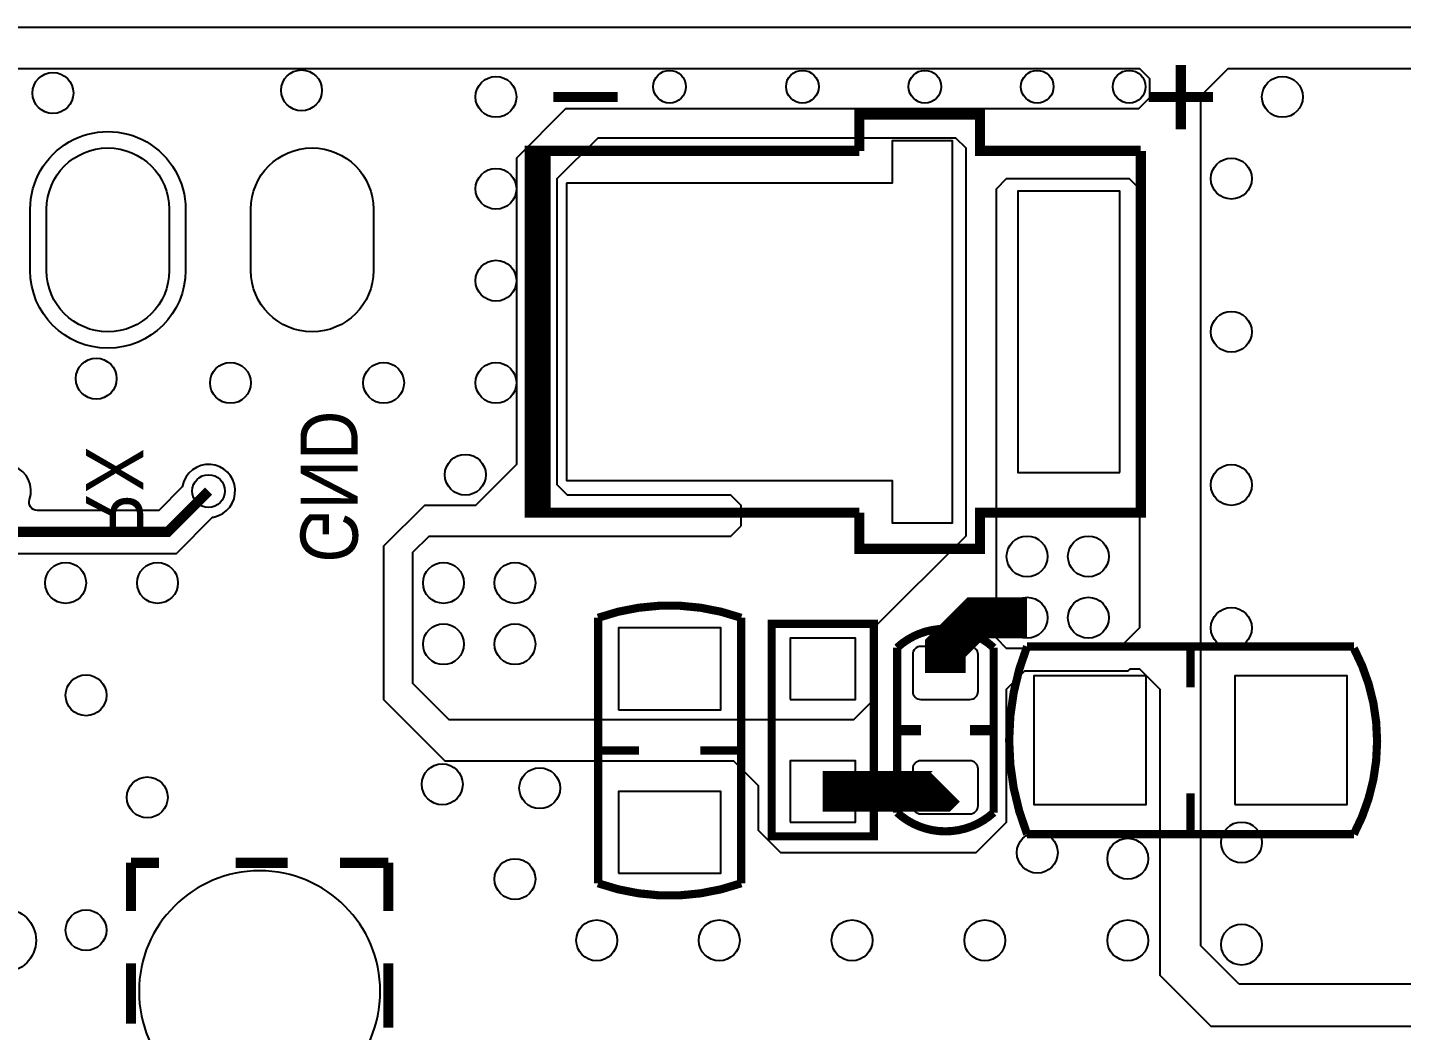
# Model space of a CAD drawing. Extents: x -3.5 to 81.5, y -3.5 to 52.5.
# Drawn here: x 9.69 to 26.77, y 40.03 to 52.5 of the extents above; entities that cross this region are included whole.
import ezdxf

# ---------------------------------------------------------------- set-up
doc = ezdxf.new("R2010")
doc.units = 0
for name, color, linetype in [('BG_OUTLINE', 254, 'CONTINUOUS'), ('BG_SILKSCREEN_BOTTOM', 6, 'CONTINUOUS'), ('ET_BOTTOM', 254, 'CONTINUOUS'), ('PG_SILKSCREEN_BOTTOM', 143, 'CONTINUOUS'), ('PIN_BOTTOM', 1, 'CONTINUOUS'), ('VC_BOTTOM', 254, 'CONTINUOUS')]:
    doc.layers.add(name, color=color, linetype=linetype)

msp = doc.modelspace()

# ---------------------------------------------------------------- linework, layer by layer
at = {"layer": 'BG_OUTLINE'}
msp.add_lwpolyline([(78.5, -3.5001, 0.414214), (81.5, -0.5001), (81.5, 49.5, 0.414214), (78.5, 52.5), (-0.5001, 52.5, 0.414217), (-3.5001, 49.5), (-3.5001, -0.5001, 0.414219), (-0.5001, -3.5001)], format="xyb", close=True, dxfattribs=at)
at = {"layer": 'ET_BOTTOM'}
msp.add_lwpolyline([(-0.5001, 51.9918), (23.5128, 51.9918), (23.6398, 51.8648), (23.6398, 51.6268), (23.5001, 51.4871), (16.3779, 51.4871), (15.7658, 50.8749), (15.7658, 47.0649), (15.2578, 46.5569), (14.6228, 46.5569), (14.1148, 46.0489), (14.1148, 44.1439), (14.8768, 43.3819), (18.4633, 43.3819), (18.7731, 43.072), (18.7731, 42.5171), (19.0513, 42.2389), (21.4808, 42.2389), (21.8618, 42.6199), (21.8618, 44.2709), (22.0899, 44.4993), (23.3746, 44.4993), (23.4005, 44.5249), (23.5128, 44.5249), (23.7668, 44.2709), (23.7668, 40.7149), (24.4018, 40.0799), (48.9128, 40.0799)], dxfattribs=at)
for points in [[(24.7523, 40.6032), (24.2748, 41.0807), (24.2748, 51.6496), (24.6169, 51.9918), (49.4462, 51.9918), (49.4462, 47.1132), (49.3243, 46.9913), (40.8635, 46.9913), (40.419, 46.5468), (40.419, 43.161), (40.8737, 42.7063), (49.1033, 42.7063), (49.4462, 42.3634), (49.4462, 41.3601), (48.6893, 40.6032)], [(18.5598, 46.3029), (18.5598, 46.5569), (18.4328, 46.6839), (16.4008, 46.6839), (16.2738, 46.8109), (16.2738, 50.6209), (16.7818, 51.1289), (21.2268, 51.1289), (21.3538, 51.0019), (21.3538, 46.1759), (20.2108, 45.0329), (20.2108, 44.1439), (19.9568, 43.8899), (14.9288, 43.8899), (14.478, 44.3408), (14.478, 45.974), (14.6799, 46.1759), (18.4328, 46.1759)], [(21.7348, 50.4939), (21.8618, 50.6209), (23.3858, 50.6209), (23.5128, 50.4939), (23.5128, 45.0329), (23.2588, 44.7789), (21.8618, 44.7789), (21.7348, 44.9059)]]:
    msp.add_lwpolyline(points, close=True, dxfattribs=at)
msp.add_lwpolyline([(11.6515, 49.4779, -0.999969), (9.7201, 49.4779), (9.7201, 50.2399, -1.000031), (11.6515, 50.2399)], format="xyb", close=True, dxfattribs=at)
for points in [[(3.5397, 45.9608), (11.5407, 45.9608), (11.9885, 46.4088), (12.0035, 46.4119, 1.864032), (11.6139, 46.8015), (11.6108, 46.7865), (11.3193, 46.4952), (9.8072, 46.4952, -0.51322), (9.7112, 46.6293, 0.94759), (9.0985, 46.8762)], [(9.398, 41.5422, -1), (9.398, 40.7538)]]:
    msp.add_lwpolyline(points, format="xyb", dxfattribs=at)
for points, const_width in [([(11.938, 46.736), (11.43, 46.228), (3.429, 46.228), (1.524, 44.323), (0.254, 44.323), (-1.1963, 42.8727), (-1.1963, 41.7093), (-0.127, 40.64), (-0.127, 39.624), (-0.7366, 39.0144), (-1.7526, 39.0144), (-2.0295, 38.7375), (-2.0295, 36.0655), (-0.762, 34.798), (-0.762, 31.2496), (1.9228, 28.5648), (1.9228, 21.6649), (2.5578, 21.0299), (34.3101, 21.0299), (38.5026, 16.8374), (38.5026, 15.6131)], 0.127), ([(22.1158, 45.1599), (21.4808, 45.1599), (21.0998, 44.7789), (21.0998, 44.4741)], 0.508), ([(19.5758, 43.0009), (21.049, 43.0009), (21.0998, 43.0517)], 0.508)]:
    msp.add_lwpolyline(points, dxfattribs=dict(at, const_width=const_width))
at = {"layer": 'PG_SILKSCREEN_BOTTOM'}
for points, const_width in [([(24.0269, 51.2348), (24.0269, 52.0349)], 0.127), ([(17.0249, 51.6349), (16.2248, 51.6349)], 0.127), ([(24.4267, 51.6349), (23.6268, 51.6349)], 0.127), ([(23.5298, 50.9659), (21.5298, 50.9659), (21.5298, 51.4159), (20.0297, 51.4159), (20.0297, 50.9659)], 0.127), ([(16.0297, 46.466), (15.9299, 46.466), (15.9299, 50.9659), (16.0297, 50.9659)], 0.127), ([(16.1298, 46.466), (16.0297, 46.466), (16.0297, 50.9659), (16.1298, 50.9659)], 0.127), ([(20.0297, 50.9659), (16.1298, 50.9659), (16.1298, 46.466), (20.0297, 46.466)], 0.127), ([(23.5298, 50.9659), (23.5298, 46.466), (21.5298, 46.466), (21.5298, 46.0159), (20.0297, 46.0159), (20.0297, 46.466)], 0.127), ([(20.2108, 42.4421), (20.2108, 45.0837), (18.9408, 45.0837), (18.9408, 42.4421), (20.2108, 42.4421)], 0.1016), ([(26.1798, 44.802), (23.8938, 44.802)], 0.1016), ([(24.1478, 44.802), (24.1478, 44.294)], 0.1016), ([(20.541, 43.7629), (20.795, 43.7629)], 0.127), ([(21.4046, 43.7629), (21.6586, 43.7629)], 0.127), ([(16.7818, 43.5089), (17.2898, 43.5089)], 0.1016), ([(18.5598, 43.5089), (18.0518, 43.5089)], 0.1016), ([(24.1478, 42.4698), (24.1478, 42.9778)], 0.1016), ([(10.9731, 42.1129), (11.3231, 42.1129)], 0.127), ([(10.9731, 41.513), (10.9731, 42.1129)], 0.127), ([(12.273, 42.1129), (12.923, 42.1129)], 0.127), ([(13.573, 42.1129), (14.1729, 42.1129)], 0.127), ([(14.1729, 42.1129), (14.1729, 41.513)], 0.127), ([(10.9731, 40.1129), (10.9731, 40.863)], 0.127), ([(14.1729, 40.863), (14.1729, 40.0629)], 0.127)]:
    msp.add_lwpolyline(points, dxfattribs=dict(at, const_width=const_width))
at = {"layer": 'PG_SILKSCREEN_BOTTOM', "const_width": 0.1016}
for points in [[(18.5598, 41.8579), (18.5598, 45.1599, 0.171566), (16.7818, 45.1599), (16.7818, 41.8579, 0.171905), (18.5598, 41.8579)], [(20.4998, 42.7375), (20.4998, 44.7883, -0.389618), (21.6997, 44.7883)], [(21.6997, 44.7883), (21.6997, 42.7375, -0.389665), (20.4998, 42.7375)], [(24.0208, 44.802), (22.1158, 44.802, 0.190966), (22.1158, 42.4698), (24.0208, 42.4698)], [(24.0208, 42.4698), (26.1798, 42.4698, 0.250005), (26.1798, 44.7789)]]:
    msp.add_lwpolyline(points, format="xyb", dxfattribs=at)
at = {"layer": 'PG_SILKSCREEN_BOTTOM'}
msp.add_lwpolyline([(14.0731, 40.513, 1), (11.0729, 40.513, 1)], format="xyb", close=True, dxfattribs=at)
at = {"layer": 'PIN_BOTTOM'}
for points in [[(16.3899, 50.5658), (16.3899, 46.866), (20.4399, 46.866), (20.4399, 46.341), (21.1899, 46.341), (21.1899, 51.0908), (20.4399, 51.0908), (20.4399, 50.5658)], [(23.2697, 46.9658), (23.2697, 50.4659), (21.9997, 50.4659), (21.9997, 46.9658)], [(17.0358, 44.0169), (18.3058, 44.0169), (18.3058, 45.0329), (17.0358, 45.0329)], [(19.1694, 44.1439), (19.9822, 44.1439), (19.9822, 44.9059), (19.1694, 44.9059)], [(23.5964, 44.436), (22.1994, 44.436), (22.1994, 42.8358), (23.5964, 42.8358)], [(24.6992, 42.8358), (26.0962, 42.8358), (26.0962, 44.436), (24.6992, 44.436)], [(19.1694, 42.6199), (19.9822, 42.6199), (19.9822, 43.3819), (19.1694, 43.3819)], [(17.0358, 41.9849), (18.3058, 41.9849), (18.3058, 43.0009), (17.0358, 43.0009)]]:
    msp.add_lwpolyline(points, close=True, dxfattribs=at)
for points in [[(11.4478, 50.2399), (11.4478, 49.4779, -1), (9.9238, 49.4779), (9.9238, 50.2399, -1)], [(13.9878, 50.2399), (13.9878, 49.4779, -1), (12.4638, 49.4779), (12.4638, 50.2399, -1)], [(21.4046, 44.8043), (20.795, 44.8043, 0.414214), (20.6934, 44.7027), (20.6934, 44.2455, 0.414214), (20.795, 44.1439), (21.4046, 44.1439, 0.414214), (21.5062, 44.2455), (21.5062, 44.7027, 0.414214)], [(21.4046, 43.3819), (20.795, 43.3819, 0.414214), (20.6934, 43.2803), (20.6934, 42.8231, 0.414214), (20.795, 42.7215), (21.4046, 42.7215, 0.414214), (21.5062, 42.8231), (21.5062, 43.2803, 0.414214)]]:
    msp.add_lwpolyline(points, format="xyb", close=True, dxfattribs=at)
at = {"layer": 'VC_BOTTOM'}
for centre, radius in [((13.0937, 51.7182), 0.254), ((17.6708, 51.7639), 0.2032), ((19.3218, 51.7639), 0.2032), ((20.8458, 51.7639), 0.2032), ((22.2428, 51.7639), 0.2032), ((23.3858, 51.7639), 0.2032), ((10.0025, 51.6852), 0.254), ((15.5118, 51.6369), 0.254), ((25.2908, 51.6369), 0.254), ((15.5118, 50.4939), 0.254), ((24.6558, 50.6209), 0.254), ((15.5118, 49.3509), 0.254), ((24.6558, 48.7159), 0.254), ((10.541, 48.133), 0.254), ((12.2098, 48.0809), 0.254), ((14.1148, 48.0809), 0.254), ((15.5118, 48.0809), 0.254), ((15.1308, 46.9379), 0.254), ((24.6558, 46.8109), 0.254), ((11.938, 46.736), 0.2032), ((22.1158, 45.9219), 0.254), ((22.8778, 45.9219), 0.254), ((10.16, 45.593), 0.254), ((11.303, 45.593), 0.254), ((14.859, 45.593), 0.254), ((15.748, 45.593), 0.254), ((22.1158, 45.1599), 0.254), ((22.8778, 45.1599), 0.254), ((24.6558, 45.0329), 0.254), ((14.859, 44.831), 0.254), ((15.748, 44.831), 0.254), ((10.414, 44.196), 0.254), ((14.8438, 43.0886), 0.254), ((16.0553, 43.0403), 0.254), ((11.176, 42.926), 0.254), ((24.7828, 42.3659), 0.254), ((22.2428, 42.2389), 0.254), ((23.368, 42.164), 0.254), ((15.748, 41.91), 0.254), ((10.414, 41.275), 0.254), ((16.764, 41.148), 0.254), ((18.288, 41.148), 0.254), ((19.939, 41.148), 0.254), ((21.59, 41.148), 0.254), ((23.368, 41.148), 0.254), ((24.7828, 41.0959), 0.254)]:
    msp.add_circle(centre, radius, dxfattribs=at)

# ---------------------------------------------------------------- texts
at = {"layer": 'BG_SILKSCREEN_BOTTOM', "text_generation_flag": 2, "width": 0.892857}
for s, p in [('GND', (13.081, 45.847)), ('RX', (10.414, 46.101))]:
    msp.add_text(s, height=0.7112, rotation=270, dxfattribs=at).set_placement(p)

doc.saveas('drawing.dxf')
